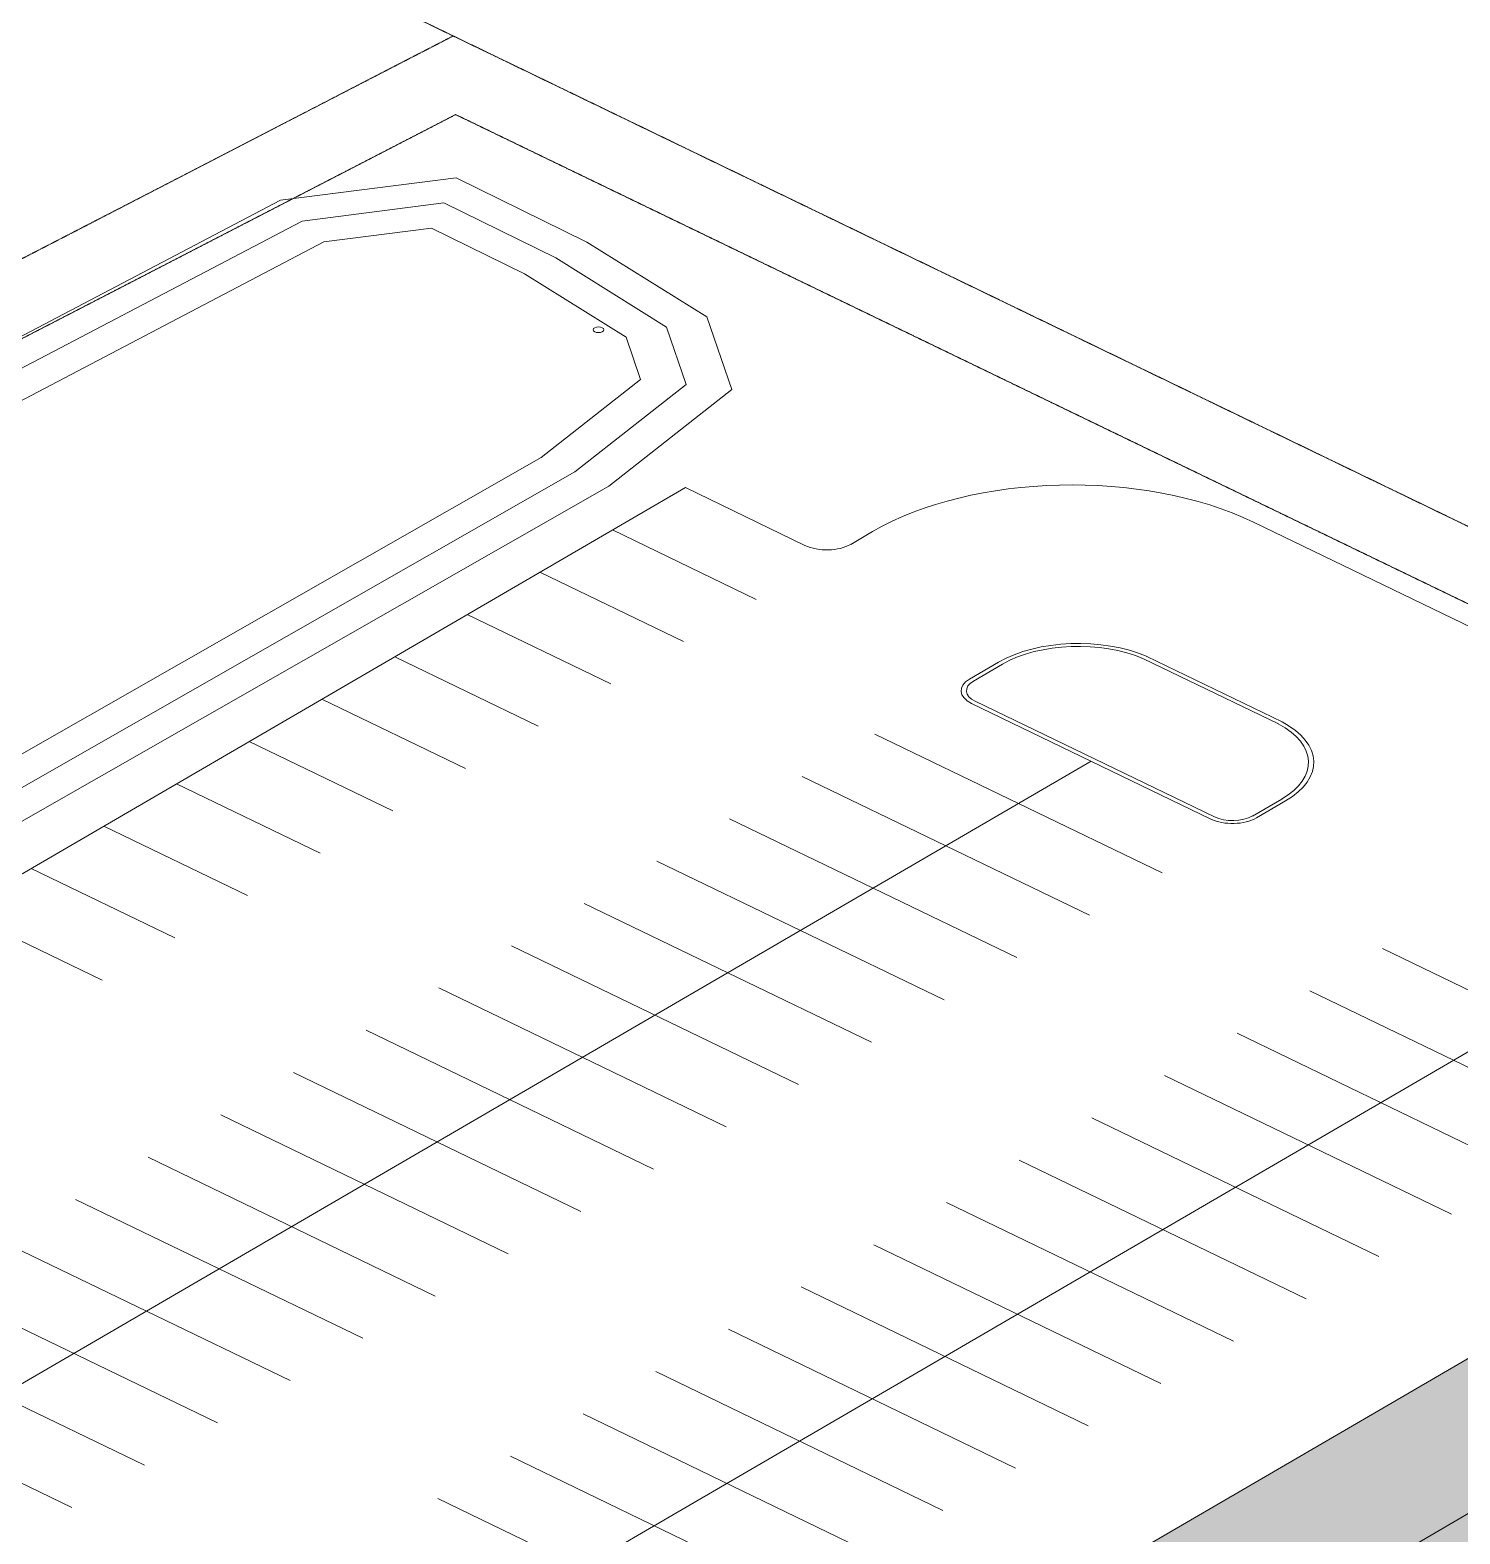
# Model space of a CAD drawing. Header units: inches. Extents: x 27328 to 52026, y -4075 to 4147.
# Drawn here: x 41696 to 43287, y -1632 to 41 of the extents above; entities that cross this region are included whole.
import ezdxf

# ---------------------------------------------------------------- set-up
doc = ezdxf.new("R2010")
doc.units = ezdxf.units.IN
doc.header["$MEASUREMENT"] = 0
doc.linetypes.add('Center 1_4_', pattern=[0.53125, 0.25, -0.09375, 0.09375, -0.09375])
doc.linetypes.add('Hidden', pattern=[0.28125, 0.1875, -0.09375])
for name, color, linetype, lineweight in [('A-PROP-SBCK', 71, 'Hidden', 15), ('A-ROOF', 132, 'Continuous', 9), ('BMP', 80, 'Continuous', 9), ('EOP-PR', 4, 'Continuous', 9), ('PAINT', 190, 'Continuous', 9), ('PROP', 3, 'Center 1_4_', 9)]:
    doc.layers.add(name, color=color, linetype=linetype, lineweight=lineweight)

msp = doc.modelspace()

# ---------------------------------------------------------------- hatches: boundary and pattern name
at = {"layer": 'A-ROOF'}
msp.add_hatch(color=256, dxfattribs=at).paths.add_polyline_path([(43592.6, -2423.7), (45955.8, -1047.2), (44986.4, -624.7), (42623.2, -2001.2), (43550, -2405.1)], flags=0)
h = msp.add_hatch(color=256, dxfattribs=at)
h.paths.add_polyline_path([(42671.9, -2102), (42671.9, -2026), (42623.5, -2004.9), (42623.5, -2004.3), (42624, -2004), (42623.2, -2003.6), (42623.2, -2001.2), (42718.5, -1945.7), (42718.5, -1915.3), (42761.2, -1890.5), (42789.6, -1904.2), (42793.5, -1902), (42793.5, -1889), (42730.3, -1858.4), (42730.3, -1818.4), (42568.9, -1912.4), (42568.7, -1913), (42566.3, -1914.2), (42565.7, -1914.2), (42437.8, -1988.8), (42671, -2101.6)], flags=0)
h.paths.add_polyline_path([(42354.9, -2024.8), (42354.9, -1966), (42297.2, -1999.6), (42338.4, -2017.6)], flags=0)
h.paths.add_polyline_path([(42864.7, -1860.5), (42882.9, -1849.9), (42835.5, -1829.7), (42835.5, -1847.2), (42836.2, -1846.8), (42861.2, -1858.8)], flags=0)
h.paths.add_polyline_path([(42950.2, -1810.7), (44820.5, -721.4), (44694, -666.3), (44694, -654.1), (44662.9, -640.5), (43884.4, -1094), (43865.9, -1085.9), (43665.8, -1202.5), (43684.3, -1210.5), (42788.3, -1732.4), (42945, -1808.2)], flags=0)

# ---------------------------------------------------------------- linework, layer by layer
at = {"layer": 'A-PROP-SBCK'}
for p, q in [((39890.9, -1230.6), (42169.6, -52.9)), ((42169.6, -52.9), (43792.5, -837.5))]:
    msp.add_line(p, q, dxfattribs=at)
at = {"layer": 'A-ROOF'}
for p, q in [((44986.4, -624.7), (42623.2, -2001.2)), ((43684.3, -1210.5), (42788.3, -1732.4))]:
    msp.add_line(p, q, dxfattribs=at)
at = {"layer": 'BMP'}
for p, q in [((42170.1, -123.3), (41974.7, -148.3)), ((42315.6, -194.7), (42170.1, -123.3)), ((41974.7, -148.3), (40991.2, -664.3)), ((42156.4, -151.2), (41998.9, -171.4)), ((42280.9, -212.3), (42156.4, -151.2)), ((41998.9, -171.4), (41024.9, -682.4)), ((42142.6, -179.2), (42023.1, -194.5)), ((42246.2, -230), (42142.6, -179.2)), ((42023.1, -194.5), (41058.7, -700.5)), ((42448.9, -278), (42315.6, -194.7)), ((42404, -289.3), (42280.9, -212.3)), ((42359.1, -300.6), (42246.2, -230)), ((42476.8, -358.8), (42448.9, -278)), ((42375.3, -347.6), (42359.1, -300.6)), ((42426, -353.2), (42404, -289.3)), ((42264.6, -434.6), (42375.3, -347.6)), ((42302.3, -450.5), (42426, -353.2)), ((42340, -466.4), (42476.8, -358.8)), ((40719.3, -1316.7), (42264.6, -434.6)), ((40755.5, -1333.4), (42302.3, -450.5)), ((40791.8, -1350.1), (42340, -466.4))]:
    msp.add_line(p, q, dxfattribs=at)
msp.add_ellipse((42328.5, -292.3), major_axis=(6, 0), ratio=0.53073, dxfattribs=at)
at = {"layer": 'EOP-PR'}
for p, q in [((40808.6, -1409.5), (42425.1, -468)), ((42425.1, -468), (42558.1, -532.3)), ((42609, -531.1), (42633.2, -516.9)), ((43057, -506.5), (43663.6, -799.8)), ((42741, -681.1), (42773.5, -662.2)), ((42745.5, -683.2), (42777.9, -664.4)), ((42934.6, -658.4), (43084.6, -730.9)), ((42938.5, -656), (43088.7, -728.6)), ((42743.4, -708.1), (43009.5, -836.8)), ((42747.4, -705.7), (43013.5, -834.4)), ((43055.9, -833.4), (43088.3, -814.5)), ((43060.3, -835.5), (43092.7, -816.6))]:
    msp.add_line(p, q, dxfattribs=at)
for centre, major_axis, start_param, end_param in [((42855, -624.2), (300, 0), 0.831958, 2.402617), ((42582.4, -518.2), (36, 0), 3.973414, 5.54421), ((42862.2, -705.1), (120, 0), 0.881307, 2.402632), ((42862.2, -705.1), (114, 0), 0.882593, 2.402632), ((42767.7, -694), (36, 0), 2.402632, 3.973414), ((42767.7, -694), (30, 0), 2.402632, 3.973414), ((43004, -773.7), (114, 0), 5.544195, 7.069007), ((43004, -773.7), (120, 0), 5.544195, 7.070172), ((43033.7, -822.6), (36, 0), 3.973414, 5.544195), ((43033.7, -822.6), (30, 0), 3.973414, 5.544195)]:
    msp.add_ellipse(centre, major_axis=major_axis, ratio=0.53073, start_param=start_param, end_param=end_param, dxfattribs=at)
at = {"layer": 'PAINT'}
for p, q in [((42503.9, -592.3), (42344.2, -515)), ((42423.1, -639.3), (42263.4, -562.1)), ((42342.2, -686.4), (42182.6, -609.2)), ((42261.4, -733.5), (42101.8, -656.3)), ((42180.6, -780.6), (42020.9, -703.3)), ((42099.8, -827.6), (41940.1, -750.4)), ((42635.9, -742.3), (42955.3, -896.7)), ((41413.5, -1624.5), (42876.4, -772.4)), ((42019, -874.7), (41859.3, -797.5)), ((42555.1, -789.4), (42874.4, -943.8)), ((42474.3, -836.4), (42793.6, -990.9)), ((41938.1, -921.8), (41778.5, -844.6)), ((42393.5, -883.5), (42712.8, -1037.9)), ((41857.3, -968.9), (41697.6, -891.6)), ((42312.7, -930.6), (42632, -1085)), ((41776.5, -1015.9), (41616.8, -938.7)), ((42231.8, -977.7), (42551.1, -1132.1)), ((43200.5, -980.8), (43519.8, -1135.3)), ((41937.6, -1886.6), (43441, -1011)), ((42151, -1024.7), (42470.3, -1179.2)), ((43119.6, -1027.9), (43439, -1182.3)), ((42070.2, -1071.8), (42389.5, -1226.2)), ((43038.8, -1075), (43358.1, -1229.4)), ((41989.4, -1118.9), (42308.7, -1273.3)), ((42958, -1122.1), (43277.3, -1276.5)), ((41908.5, -1166), (42227.9, -1320.4)), ((42877.2, -1169.1), (43196.5, -1323.6)), ((41827.7, -1213), (42147, -1367.5)), ((42796.4, -1216.2), (43115.7, -1370.6)), ((41746.9, -1260.1), (42066.2, -1414.5)), ((42715.5, -1263.3), (43034.8, -1417.7)), ((41666.1, -1307.2), (41985.4, -1461.6)), ((42634.7, -1310.4), (42954, -1464.8)), ((41585.2, -1354.3), (41904.6, -1508.7)), ((42553.9, -1357.4), (42873.2, -1511.9)), ((41504.4, -1401.3), (41823.7, -1555.8)), ((42473.1, -1404.5), (42792.4, -1558.9)), ((41423.6, -1448.4), (41742.9, -1602.8)), ((42392.2, -1451.6), (42711.6, -1606)), ((42311.4, -1498.7), (42630.7, -1653.1)), ((42230.6, -1545.7), (42549.9, -1700.2)), ((42149.8, -1592.8), (42469.1, -1747.2))]:
    msp.add_line(p, q, dxfattribs=at)
at = {"layer": 'PROP'}
for p, q in [((41772.2, 225.4), (42166.9, 34.6)), ((39257.7, -1469), (42166.9, 34.6)), ((42166.9, 34.6), (43785.2, -747.8))]:
    msp.add_line(p, q, dxfattribs=at)

doc.saveas('drawing.dxf')
